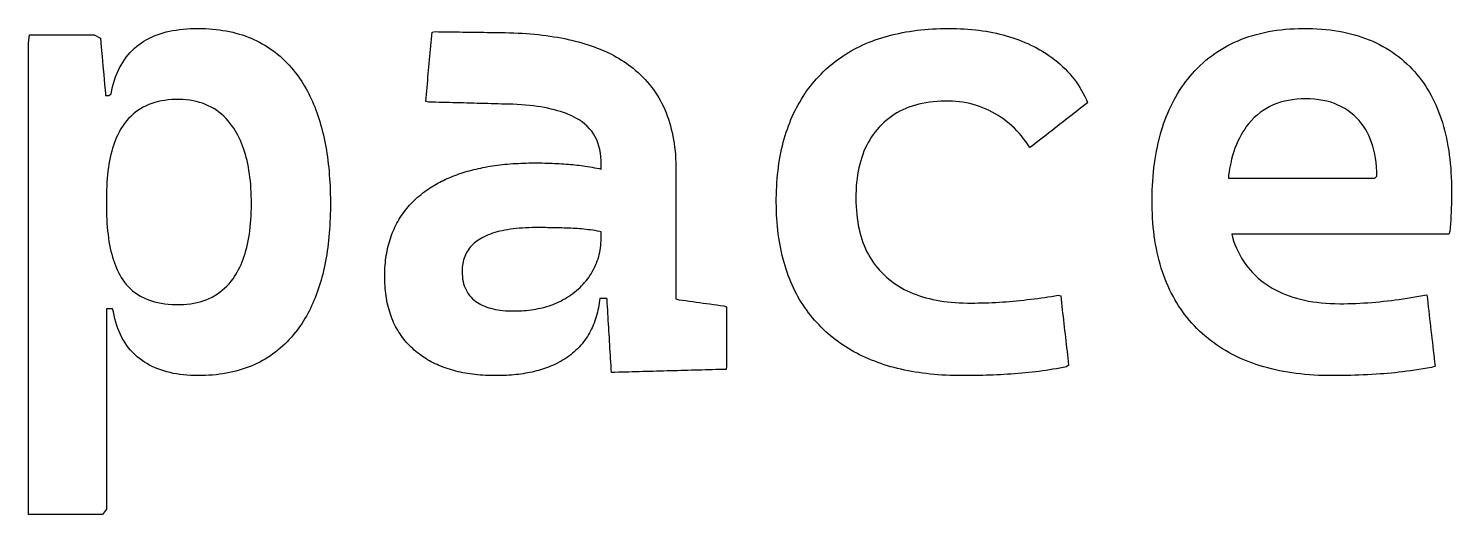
# Model space of a CAD drawing. Header units: millimetres. Extents: x 0 to 60, y 0 to 24.2.
# Drawn here: x 39.03 to 60, y 0 to 7.17 of the extents above; entities that cross this region are included whole.
import ezdxf

# ---------------------------------------------------------------- set-up
doc = ezdxf.new("R2010")
doc.units = ezdxf.units.MM
doc.layers.add('OUTLINE', color=7, linetype='Continuous')

msp = doc.modelspace()

# ---------------------------------------------------------------- linework, layer by layer
at = {"layer": 'OUTLINE'}
for points in [[(40.1681, 6.1797), (40.1697, 6.1797), (40.2178, 6.1797), (40.2503, 6.2013), (40.2605, 6.2544), (40.2723, 6.3059), (40.2855, 6.3561), (40.3002, 6.4047), (40.3164, 6.4519), (40.3342, 6.4976), (40.3534, 6.5419), (40.3741, 6.5847), (40.3964, 6.626), (40.4201, 6.6658), (40.4453, 6.7042), (40.472, 6.7411), (40.5003, 6.7765), (40.53, 6.8105), (40.5612, 6.843), (40.5939, 6.874), (40.6282, 6.9036), (40.662, 6.9302), (40.6959, 6.9545), (40.7311, 6.9775), (40.7677, 6.9992), (40.8056, 7.0195), (40.8448, 7.0386), (40.8853, 7.0563), (40.9272, 7.0726), (40.9703, 7.0877), (41.0148, 7.1014), (41.0606, 7.1139), (41.1078, 7.125), (41.1562, 7.1347), (41.206, 7.1432), (41.2571, 7.1503), (41.3095, 7.1561), (41.3633, 7.1606), (41.4184, 7.1638), (41.4748, 7.1656), (41.5321, 7.1661), (41.5864, 7.1654), (41.6399, 7.1636), (41.6928, 7.1607), (41.7448, 7.1567), (41.7962, 7.1516), (41.8468, 7.1453), (41.8967, 7.1379), (41.9458, 7.1294), (41.9942, 7.1198), (42.0418, 7.1091), (42.0887, 7.0972), (42.1349, 7.0842), (42.1803, 7.0702), (42.225, 7.055), (42.269, 7.0386), (42.3122, 7.0212), (42.3547, 7.0026), (42.3964, 6.983), (42.4375, 6.9622), (42.4777, 6.9403), (42.5172, 6.9172), (42.556, 6.8931), (42.5941, 6.8678), (42.6314, 6.8415), (42.668, 6.814), (42.7038, 6.7854), (42.7389, 6.7556), (42.7733, 6.7248), (42.8069, 6.6928), (42.8398, 6.6597), (42.8719, 6.6255), (42.9034, 6.5902), (42.934, 6.5538), (42.964, 6.5162), (42.9901, 6.4817), (43.0135, 6.4493), (43.0363, 6.4162), (43.0586, 6.3825), (43.0803, 6.348), (43.1014, 6.313), (43.122, 6.2772), (43.142, 6.2408), (43.1614, 6.2037), (43.1802, 6.166), (43.1985, 6.1275), (43.2162, 6.0885), (43.2333, 6.0487), (43.2499, 6.0083), (43.2658, 5.9672), (43.2812, 5.9255), (43.2961, 5.8831), (43.3103, 5.84), (43.324, 5.7963), (43.3371, 5.7519), (43.3496, 5.7069), (43.3616, 5.6611), (43.373, 5.6147), (43.3838, 5.5677), (43.3941, 5.52), (43.4037, 5.4716), (43.4128, 5.4225), (43.4214, 5.3728), (43.4293, 5.3224), (43.4367, 5.2714), (43.4435, 5.2197), (43.4498, 5.1673), (43.4554, 5.1142), (43.4605, 5.0605), (43.465, 5.0061), (43.469, 4.9511), (43.4724, 4.8954), (43.4752, 4.839), (43.4774, 4.782), (43.4791, 4.7243), (43.4801, 4.6659), (43.4807, 4.6069), (43.4806, 4.5475), (43.4799, 4.4886), (43.4787, 4.4303), (43.4769, 4.3728), (43.4744, 4.316), (43.4714, 4.2598), (43.4678, 4.2043), (43.4636, 4.1495), (43.4588, 4.0953), (43.4534, 4.0419), (43.4475, 3.9891), (43.4409, 3.937), (43.4338, 3.8856), (43.426, 3.8349), (43.4177, 3.7848), (43.4088, 3.7355), (43.3992, 3.6868), (43.3891, 3.6388), (43.3784, 3.5915), (43.3672, 3.5448), (43.3553, 3.4988), (43.3428, 3.4536), (43.3298, 3.409), (43.3161, 3.365), (43.3019, 3.3218), (43.287, 3.2792), (43.2716, 3.2373), (43.2556, 3.1961), (43.239, 3.1556), (43.2218, 3.1158), (43.204, 3.0766), (43.1856, 3.0381), (43.1667, 3.0003), (43.1471, 2.9632), (43.127, 2.9268), (43.1062, 2.891), (43.0849, 2.8559), (43.063, 2.8215), (43.0405, 2.7878), (43.0174, 2.7548), (42.9937, 2.7224), (42.9681, 2.689), (42.938, 2.6519), (42.9072, 2.6158), (42.8757, 2.5808), (42.8435, 2.547), (42.8105, 2.5142), (42.7767, 2.4826), (42.7422, 2.4521), (42.707, 2.4227), (42.671, 2.3944), (42.6343, 2.3672), (42.5968, 2.3411), (42.5587, 2.3161), (42.5197, 2.2922), (42.48, 2.2695), (42.4396, 2.2478), (42.3985, 2.2273), (42.3566, 2.2079), (42.3139, 2.1896), (42.2705, 2.1724), (42.2264, 2.1563), (42.1815, 2.1413), (42.1359, 2.1274), (42.0896, 2.1146), (42.0425, 2.103), (41.9947, 2.0925), (41.9461, 2.083), (41.8968, 2.0747), (41.8467, 2.0675), (41.7959, 2.0614), (41.7444, 2.0564), (41.6921, 2.0525), (41.6391, 2.0497), (41.5854, 2.0481), (41.5309, 2.0475), (41.4752, 2.0482), (41.4206, 2.0503), (41.3672, 2.0538), (41.315, 2.0586), (41.2639, 2.0649), (41.214, 2.0725), (41.1652, 2.0816), (41.1176, 2.092), (41.0712, 2.1038), (41.0259, 2.117), (40.9818, 2.1316), (40.9388, 2.1476), (40.897, 2.165), (40.8564, 2.1838), (40.8169, 2.2039), (40.7785, 2.2255), (40.7414, 2.2484), (40.7054, 2.2728), (40.6705, 2.2985), (40.6347, 2.3274), (40.6006, 2.3578), (40.5681, 2.3897), (40.5372, 2.423), (40.508, 2.4578), (40.4804, 2.4941), (40.4545, 2.5319), (40.4302, 2.5711), (40.4076, 2.6118), (40.3866, 2.6539), (40.3672, 2.6975), (40.3495, 2.7426), (40.3335, 2.7892), (40.3191, 2.8372), (40.3063, 2.8867), (40.2952, 2.9377), (40.2857, 2.9901), (40.2703, 3.034), (40.2223, 3.034), (40.1814, 3.034), (40.1814, 2.9396), (40.1814, 2.8033), (40.1814, 2.667), (40.1814, 2.5307), (40.1814, 2.3944), (40.1814, 2.2581), (40.1814, 2.1218), (40.1814, 1.9855), (40.1814, 1.8492), (40.1814, 1.7129), (40.1814, 1.5766), (40.1814, 1.4403), (40.1814, 1.304), (40.1814, 1.1677), (40.1814, 1.0314), (40.1814, 0.8951), (40.1814, 0.7588), (40.1814, 0.6225), (40.1814, 0.4862), (40.1814, 0.3499), (40.1814, 0.2136), (40.1814, 0.0773), (40.1224, 0), (39.9861, 0), (39.8498, 0), (39.7135, 0), (39.5772, 0), (39.4409, 0), (39.3046, 0), (39.1683, 0), (39.032, 0), (39.032, 0.1363), (39.032, 0.2726), (39.032, 0.4089), (39.032, 0.5452), (39.032, 0.6815), (39.032, 0.8178), (39.032, 0.9541), (39.032, 1.0904), (39.032, 1.2267), (39.032, 1.363), (39.032, 1.4993), (39.032, 1.6356), (39.032, 1.7719), (39.032, 1.9082), (39.032, 2.0445), (39.032, 2.1808), (39.032, 2.3171), (39.032, 2.4534), (39.032, 2.5897), (39.032, 2.726), (39.032, 2.8623), (39.032, 2.9986), (39.032, 3.1349), (39.032, 3.2712), (39.032, 3.4075), (39.032, 3.5438), (39.032, 3.6801), (39.032, 3.8164), (39.032, 3.9527), (39.032, 4.089), (39.032, 4.2253), (39.032, 4.3616), (39.032, 4.4979), (39.032, 4.6342), (39.032, 4.7705), (39.032, 4.9068), (39.032, 5.0431), (39.032, 5.1794), (39.032, 5.3157), (39.032, 5.452), (39.032, 5.5883), (39.032, 5.7246), (39.032, 5.8609), (39.032, 5.9972), (39.032, 6.1335), (39.032, 6.2698), (39.032, 6.4061), (39.032, 6.5424), (39.032, 6.6787), (39.032, 6.815), (39.032, 6.9513), (39.0466, 7.0731), (39.1829, 7.0731), (39.3192, 7.0731), (39.4555, 7.0731), (39.5918, 7.0731), (39.7281, 7.0731), (39.8644, 7.0731), (40.0007, 7.0731), (40.0927, 7.0246), (40.1048, 6.8889), (40.1169, 6.7531), (40.1291, 6.6174), (40.1412, 6.4816), (40.1533, 6.3458), (40.1654, 6.2101)], [(52.8921, 2.048), (52.8419, 2.0476), (52.792, 2.0475), (52.7305, 2.0479), (52.6698, 2.049), (52.6097, 2.0508), (52.5502, 2.0534), (52.4914, 2.0567), (52.4333, 2.0607), (52.3758, 2.0655), (52.319, 2.071), (52.2629, 2.0773), (52.2074, 2.0842), (52.1526, 2.0919), (52.0984, 2.1004), (52.045, 2.1096), (51.9921, 2.1195), (51.94, 2.1301), (51.8885, 2.1415), (51.8376, 2.1537), (51.7875, 2.1665), (51.7379, 2.1801), (51.6891, 2.1944), (51.6409, 2.2095), (51.5934, 2.2253), (51.5465, 2.2418), (51.5003, 2.2591), (51.4548, 2.2771), (51.4099, 2.2958), (51.3657, 2.3153), (51.3221, 2.3355), (51.2792, 2.3564), (51.237, 2.3781), (51.1954, 2.4005), (51.1545, 2.4236), (51.1143, 2.4475), (51.0747, 2.4721), (51.0358, 2.4975), (50.9975, 2.5235), (50.96, 2.5504), (50.923, 2.5779), (50.8868, 2.6062), (50.8512, 2.6352), (50.8162, 2.665), (50.7819, 2.6955), (50.7476, 2.7273), (50.7135, 2.7606), (50.6802, 2.7945), (50.6477, 2.8291), (50.6161, 2.8644), (50.5854, 2.9004), (50.5555, 2.9371), (50.5265, 2.9745), (50.4984, 3.0126), (50.4711, 3.0514), (50.4447, 3.0909), (50.4191, 3.1311), (50.3944, 3.172), (50.3705, 3.2136), (50.3475, 3.2559), (50.3254, 3.2989), (50.3041, 3.3425), (50.2837, 3.3869), (50.2641, 3.432), (50.2454, 3.4777), (50.2276, 3.5242), (50.2106, 3.5713), (50.1945, 3.6192), (50.1792, 3.6677), (50.1648, 3.717), (50.1513, 3.7669), (50.1386, 3.8176), (50.1268, 3.8689), (50.1158, 3.9209), (50.1057, 3.9737), (50.0964, 4.0271), (50.088, 4.0812), (50.0805, 4.136), (50.0738, 4.1916), (50.068, 4.2478), (50.0631, 4.3047), (50.059, 4.3623), (50.0557, 4.4206), (50.0533, 4.4796), (50.0518, 4.5393), (50.0512, 4.5997), (50.0513, 4.6603), (50.0524, 4.7202), (50.0542, 4.7795), (50.0569, 4.8381), (50.0605, 4.896), (50.0648, 4.9533), (50.07, 5.0098), (50.076, 5.0657), (50.0829, 5.1209), (50.0906, 5.1754), (50.0991, 5.2292), (50.1085, 5.2824), (50.1187, 5.3348), (50.1298, 5.3866), (50.1416, 5.4377), (50.1543, 5.4881), (50.1679, 5.5378), (50.1822, 5.5869), (50.1975, 5.6353), (50.2135, 5.683), (50.2304, 5.73), (50.2481, 5.7763), (50.2666, 5.8219), (50.286, 5.8669), (50.3062, 5.9112), (50.3273, 5.9548), (50.3492, 5.9977), (50.3719, 6.04), (50.3954, 6.0815), (50.4198, 6.1224), (50.445, 6.1626), (50.4711, 6.2021), (50.498, 6.2409), (50.5257, 6.2791), (50.5542, 6.3165), (50.5836, 6.3533), (50.6139, 6.3894), (50.6449, 6.4249), (50.6768, 6.4596), (50.7095, 6.4937), (50.7428, 6.5268), (50.7768, 6.559), (50.8115, 6.5904), (50.8469, 6.621), (50.883, 6.6507), (50.9198, 6.6797), (50.9574, 6.7077), (50.9956, 6.735), (51.0345, 6.7614), (51.0742, 6.787), (51.1145, 6.8117), (51.1556, 6.8356), (51.1973, 6.8587), (51.2398, 6.8809), (51.283, 6.9023), (51.3269, 6.9229), (51.3715, 6.9426), (51.4168, 6.9615), (51.4628, 6.9796), (51.5095, 6.9968), (51.5569, 7.0132), (51.605, 7.0287), (51.6538, 7.0435), (51.7034, 7.0574), (51.7536, 7.0704), (51.8046, 7.0826), (51.8562, 7.094), (51.9086, 7.1046), (51.9617, 7.1143), (52.0155, 7.1232), (52.07, 7.1312), (52.1252, 7.1384), (52.1811, 7.1448), (52.2377, 7.1504), (52.295, 7.1551), (52.353, 7.159), (52.4117, 7.162), (52.4712, 7.1642), (52.5313, 7.1656), (52.5922, 7.1661), (52.6505, 7.1658), (52.7076, 7.1647), (52.7641, 7.1626), (52.82, 7.1598), (52.8752, 7.156), (52.9298, 7.1514), (52.9837, 7.146), (53.037, 7.1396), (53.0896, 7.1325), (53.1415, 7.1244), (53.1929, 7.1156), (53.2435, 7.1058), (53.2936, 7.0952), (53.3429, 7.0837), (53.3916, 7.0714), (53.4397, 7.0582), (53.4871, 7.0442), (53.5339, 7.0293), (53.58, 7.0135), (53.6255, 6.9969), (53.6703, 6.9794), (53.7145, 6.9611), (53.758, 6.9419), (53.8009, 6.9218), (53.8431, 6.9009), (53.885, 6.879), (53.9328, 6.8524), (53.9794, 6.8248), (54.0247, 6.7963), (54.0687, 6.7668), (54.1114, 6.7363), (54.1528, 6.7048), (54.193, 6.6723), (54.2318, 6.6389), (54.2694, 6.6045), (54.3057, 6.5691), (54.3407, 6.5328), (54.3744, 6.4955), (54.4069, 6.4572), (54.438, 6.4179), (54.4679, 6.3776), (54.4965, 6.3364), (54.5238, 6.2942), (54.5498, 6.251), (54.5746, 6.2068), (54.598, 6.1617), (54.6202, 6.1156), (54.6358, 6.0699), (54.5953, 6.0382), (54.5548, 6.0066), (54.5143, 5.9749), (54.4738, 5.9433), (54.4333, 5.9116), (54.3928, 5.88), (54.3523, 5.8483), (54.3118, 5.8167), (54.2713, 5.785), (54.2308, 5.7534), (54.1903, 5.7217), (54.1498, 5.6901), (54.1093, 5.6584), (54.0688, 5.6268), (54.0282, 5.5952), (53.9877, 5.5635), (53.9472, 5.5319), (53.9067, 5.5002), (53.8662, 5.4686), (53.8257, 5.4369), (53.786, 5.4101), (53.7568, 5.4553), (53.7266, 5.499), (53.6953, 5.5412), (53.6628, 5.582), (53.6293, 5.6213), (53.5946, 5.6591), (53.5589, 5.6955), (53.522, 5.7304), (53.4841, 5.7639), (53.445, 5.7958), (53.4048, 5.8263), (53.3636, 5.8554), (53.3212, 5.883), (53.2777, 5.9091), (53.2329, 5.9338), (53.1873, 5.9569), (53.1411, 5.9782), (53.0943, 5.9978), (53.0469, 6.0155), (52.9988, 6.0315), (52.9502, 6.0457), (52.9009, 6.0582), (52.851, 6.0689), (52.8004, 6.0778), (52.7493, 6.0849), (52.6975, 6.0903), (52.6451, 6.0938), (52.5921, 6.0957), (52.5356, 6.0957), (52.4769, 6.0941), (52.4194, 6.0908), (52.3632, 6.0858), (52.3083, 6.0792), (52.2546, 6.0709), (52.2021, 6.0609), (52.1509, 6.0493), (52.1009, 6.0359), (52.0522, 6.021), (52.0048, 6.0043), (51.9586, 5.986), (51.9136, 5.966), (51.8699, 5.9443), (51.8275, 5.921), (51.7863, 5.896), (51.7464, 5.8693), (51.7077, 5.841), (51.6703, 5.811), (51.6341, 5.7793), (51.5992, 5.7459), (51.5661, 5.7116), (51.5356, 5.6771), (51.5066, 5.6414), (51.4789, 5.6043), (51.4527, 5.566), (51.4279, 5.5265), (51.4045, 5.4856), (51.3826, 5.4435), (51.362, 5.4001), (51.3429, 5.3555), (51.3252, 5.3096), (51.309, 5.2624), (51.2941, 5.2139), (51.2807, 5.1641), (51.2687, 5.1131), (51.2581, 5.0608), (51.2489, 5.0073), (51.2412, 4.9524), (51.2349, 4.8963), (51.23, 4.839), (51.2265, 4.7803), (51.2245, 4.7204), (51.2238, 4.6592), (51.2246, 4.5987), (51.2269, 4.5394), (51.2305, 4.4812), (51.2356, 4.4243), (51.2421, 4.3685), (51.2501, 4.3139), (51.2595, 4.2604), (51.2703, 4.2082), (51.2826, 4.1571), (51.2963, 4.1072), (51.3114, 4.0585), (51.3279, 4.011), (51.3459, 3.9646), (51.3653, 3.9194), (51.3862, 3.8754), (51.4085, 3.8326), (51.4322, 3.791), (51.4573, 3.7505), (51.4839, 3.7112), (51.5119, 3.6731), (51.5414, 3.6362), (51.5722, 3.6005), (51.6045, 3.5659), (51.6383, 3.5325), (51.6727, 3.501), (51.7071, 3.4716), (51.7427, 3.4434), (51.7794, 3.4164), (51.8172, 3.3906), (51.8561, 3.3659), (51.8961, 3.3424), (51.9372, 3.32), (51.9794, 3.2988), (52.0227, 3.2788), (52.0672, 3.26), (52.1127, 3.2424), (52.1594, 3.2259), (52.2071, 3.2105), (52.256, 3.1964), (52.306, 3.1834), (52.3571, 3.1716), (52.4093, 3.1609), (52.4626, 3.1515), (52.517, 3.1432), (52.5725, 3.136), (52.6291, 3.1301), (52.6869, 3.1253), (52.7457, 3.1217), (52.8057, 3.1192), (52.8667, 3.1179), (52.9245, 3.1178), (52.9759, 3.1181), (53.0274, 3.1188), (53.0788, 3.1199), (53.1302, 3.1214), (53.1816, 3.1232), (53.2329, 3.1254), (53.2842, 3.128), (53.3355, 3.131), (53.3868, 3.1343), (53.438, 3.138), (53.4892, 3.1421), (53.5404, 3.1465), (53.5918, 3.1514), (53.6438, 3.1566), (53.6957, 3.1622), (53.7474, 3.168), (53.7988, 3.174), (53.8501, 3.1804), (53.9012, 3.187), (53.9521, 3.1939), (54.0028, 3.2011), (54.0533, 3.2086), (54.1036, 3.2163), (54.1537, 3.2244), (54.2036, 3.2327), (54.2409, 3.2243), (54.2467, 3.1732), (54.2526, 3.1222), (54.2585, 3.0711), (54.2643, 3.02), (54.2702, 2.969), (54.2761, 2.9179), (54.282, 2.8668), (54.2878, 2.8158), (54.2937, 2.7647), (54.2996, 2.7136), (54.3055, 2.6626), (54.3113, 2.6115), (54.3172, 2.5604), (54.3231, 2.5094), (54.3289, 2.4583), (54.3348, 2.4072), (54.3407, 2.3562), (54.3466, 2.3051), (54.3524, 2.254), (54.3583, 2.203), (54.3263, 2.1797), (54.277, 2.1693), (54.2275, 2.1595), (54.1777, 2.1501), (54.1277, 2.1412), (54.0774, 2.1328), (54.0269, 2.1248), (53.9762, 2.1173), (53.9253, 2.1103), (53.8741, 2.1037), (53.8226, 2.0976), (53.771, 2.092), (53.7191, 2.0869), (53.667, 2.0822), (53.6146, 2.078), (53.5619, 2.0743), (53.5092, 2.0708), (53.4567, 2.0676), (53.4044, 2.0646), (53.3522, 2.0619), (53.3003, 2.0594), (53.2486, 2.0571), (53.1971, 2.0551), (53.1457, 2.0533), (53.0946, 2.0518), (53.0437, 2.0505), (52.9929, 2.0494), (52.9424, 2.0486)], [(56.783, 4.1322), (56.7605, 4.1322), (56.772, 4.0907), (56.7897, 4.0354), (56.8092, 3.9815), (56.8306, 3.9292), (56.8538, 3.8785), (56.8788, 3.8293), (56.9057, 3.7816), (56.9345, 3.7355), (56.9651, 3.6909), (56.9976, 3.6478), (57.0319, 3.6063), (57.068, 3.5663), (57.106, 3.5279), (57.1452, 3.4916), (57.185, 3.4577), (57.2262, 3.4253), (57.2689, 3.3945), (57.313, 3.3653), (57.3586, 3.3377), (57.4056, 3.3116), (57.454, 3.2871), (57.5038, 3.2642), (57.5551, 3.2428), (57.6078, 3.223), (57.662, 3.2048), (57.7176, 3.1882), (57.7746, 3.1731), (57.8331, 3.1597), (57.893, 3.1477), (57.9543, 3.1374), (58.0171, 3.1286), (58.0813, 3.1215), (58.1469, 3.1158), (58.214, 3.1118), (58.2825, 3.1093), (58.3525, 3.1084), (58.4129, 3.1087), (58.4723, 3.1095), (58.5316, 3.111), (58.5907, 3.113), (58.6495, 3.1156), (58.7082, 3.1188), (58.7667, 3.1225), (58.825, 3.1269), (58.8831, 3.1319), (58.941, 3.1374), (58.9987, 3.1435), (59.0558, 3.1501), (59.1132, 3.1571), (59.1708, 3.1645), (59.2285, 3.1723), (59.2865, 3.1806), (59.3446, 3.1892), (59.4029, 3.1983), (59.4615, 3.2079), (59.5202, 3.2178), (59.5791, 3.2282), (59.6372, 3.2376), (59.6438, 3.1792), (59.6505, 3.1208), (59.6571, 3.0624), (59.6638, 3.004), (59.6705, 2.9456), (59.6771, 2.8871), (59.6838, 2.8287), (59.6904, 2.7703), (59.6971, 2.7119), (59.7037, 2.6535), (59.7104, 2.5951), (59.7171, 2.5367), (59.7237, 2.4783), (59.7304, 2.4198), (59.737, 2.3614), (59.7437, 2.303), (59.7504, 2.2446), (59.757, 2.1862), (59.7039, 2.168), (59.6415, 2.1572), (59.5797, 2.1469), (59.5186, 2.1372), (59.4583, 2.1281), (59.3987, 2.1196), (59.3398, 2.1117), (59.2817, 2.1043), (59.2242, 2.0976), (59.1675, 2.0914), (59.1115, 2.0858), (59.0562, 2.0808), (59.0017, 2.0764), (58.9479, 2.0725), (58.8884, 2.0689), (58.8232, 2.0652), (58.7594, 2.0618), (58.697, 2.0588), (58.6359, 2.0562), (58.5761, 2.0539), (58.5177, 2.0519), (58.4606, 2.0503), (58.4049, 2.0491), (58.3505, 2.0482), (58.2974, 2.0477), (58.2457, 2.0475), (58.1759, 2.048), (58.1069, 2.0495), (58.0388, 2.0521), (57.9716, 2.0556), (57.9053, 2.0602), (57.8399, 2.0658), (57.7754, 2.0724), (57.7117, 2.08), (57.6489, 2.0886), (57.587, 2.0982), (57.526, 2.1089), (57.4659, 2.1206), (57.4067, 2.1332), (57.3483, 2.1469), (57.2908, 2.1617), (57.2342, 2.1774), (57.1785, 2.1941), (57.1237, 2.2119), (57.0697, 2.2307), (57.0167, 2.2505), (56.9645, 2.2713), (56.9132, 2.2931), (56.8628, 2.3159), (56.8133, 2.3398), (56.7646, 2.3646), (56.7169, 2.3905), (56.67, 2.4174), (56.624, 2.4453), (56.5789, 2.4742), (56.5346, 2.5042), (56.4913, 2.5351), (56.4488, 2.5671), (56.4072, 2.6001), (56.3665, 2.6341), (56.3267, 2.6691), (56.2878, 2.7051), (56.2492, 2.7427), (56.2116, 2.7813), (56.1751, 2.8208), (56.1397, 2.8613), (56.1054, 2.9027), (56.0722, 2.945), (56.0402, 2.9882), (56.0092, 3.0323), (55.9793, 3.0774), (55.9505, 3.1233), (55.9228, 3.1702), (55.8962, 3.2181), (55.8708, 3.2668), (55.8464, 3.3164), (55.8231, 3.367), (55.8009, 3.4185), (55.7799, 3.4709), (55.7599, 3.5243), (55.741, 3.5785), (55.7233, 3.6337), (55.7066, 3.6898), (55.691, 3.7468), (55.6765, 3.8047), (55.6632, 3.8636), (55.6509, 3.9234), (55.6398, 3.9841), (55.6297, 4.0457), (55.6207, 4.1082), (55.6129, 4.1717), (55.6061, 4.236), (55.6005, 4.3013), (55.5959, 4.3675), (55.5924, 4.4347), (55.5901, 4.5027), (55.5888, 4.5717), (55.5887, 4.6417), (55.5896, 4.7115), (55.5914, 4.7805), (55.5943, 4.8485), (55.5982, 4.9155), (55.603, 4.9817), (55.6089, 5.0469), (55.6158, 5.1113), (55.6237, 5.1747), (55.6326, 5.2371), (55.6425, 5.2987), (55.6534, 5.3593), (55.6653, 5.4191), (55.6782, 5.4779), (55.6921, 5.5358), (55.707, 5.5927), (55.7229, 5.6488), (55.7398, 5.7039), (55.7578, 5.7581), (55.7767, 5.8114), (55.7966, 5.8637), (55.8175, 5.9152), (55.8395, 5.9657), (55.8624, 6.0153), (55.8863, 6.064), (55.9113, 6.1117), (55.9372, 6.1586), (55.9642, 6.2045), (55.9921, 6.2495), (56.0211, 6.2936), (56.051, 6.3367), (56.082, 6.379), (56.114, 6.4203), (56.1469, 6.4607), (56.1812, 6.5006), (56.2193, 6.5424), (56.2583, 6.5828), (56.2983, 6.622), (56.3393, 6.6597), (56.3812, 6.6961), (56.4242, 6.7311), (56.4681, 6.7648), (56.513, 6.7971), (56.5588, 6.8281), (56.6056, 6.8577), (56.6534, 6.886), (56.7022, 6.9129), (56.752, 6.9384), (56.8027, 6.9626), (56.8544, 6.9854), (56.9071, 7.0069), (56.9607, 7.027), (57.0154, 7.0457), (57.071, 7.0631), (57.1276, 7.0792), (57.1851, 7.0939), (57.2437, 7.1072), (57.3032, 7.1192), (57.3636, 7.1298), (57.4251, 7.139), (57.4875, 7.1469), (57.5509, 7.1535), (57.6153, 7.1586), (57.6807, 7.1625), (57.747, 7.1649), (57.8143, 7.1661), (57.8826, 7.1658), (57.9502, 7.1642), (58.0168, 7.1612), (58.0823, 7.1569), (58.1468, 7.1512), (58.2103, 7.1441), (58.2727, 7.1357), (58.3341, 7.1259), (58.3944, 7.1148), (58.4537, 7.1023), (58.512, 7.0884), (58.5692, 7.0732), (58.6254, 7.0566), (58.6805, 7.0386), (58.7346, 7.0193), (58.7877, 6.9986), (58.8397, 6.9765), (58.8907, 6.9531), (58.9407, 6.9283), (58.9896, 6.9022), (59.0375, 6.8747), (59.0843, 6.8458), (59.1301, 6.8156), (59.1749, 6.784), (59.2186, 6.751), (59.2613, 6.7167), (59.303, 6.681), (59.3436, 6.6439), (59.3832, 6.6055), (59.4217, 6.5657), (59.4573, 6.5268), (59.4907, 6.4878), (59.5232, 6.4479), (59.5545, 6.4068), (59.5848, 6.3647), (59.6141, 6.3216), (59.6422, 6.2774), (59.6693, 6.2322), (59.6953, 6.186), (59.7203, 6.1387), (59.7442, 6.0903), (59.767, 6.0409), (59.7888, 5.9905), (59.8095, 5.939), (59.8291, 5.8865), (59.8477, 5.8329), (59.8652, 5.7783), (59.8816, 5.7227), (59.897, 5.666), (59.9112, 5.6082), (59.9245, 5.5494), (59.9366, 5.4896), (59.9477, 5.4287), (59.9578, 5.3668), (59.9667, 5.3038), (59.9746, 5.2398), (59.9814, 5.1747), (59.9872, 5.1086), (59.9919, 5.0415), (59.9955, 4.9733), (59.9981, 4.9041), (59.9996, 4.8338), (60, 4.7634), (59.9997, 4.7012), (59.999, 4.6398), (59.9977, 4.5791), (59.996, 4.5191), (59.9938, 4.4598), (59.9912, 4.4012), (59.988, 4.3433), (59.9844, 4.2861), (59.9803, 4.2297), (59.9758, 4.1739), (59.9577, 4.1322), (59.8989, 4.1322), (59.8401, 4.1322), (59.7814, 4.1322), (59.7226, 4.1322), (59.6638, 4.1322), (59.605, 4.1322), (59.5462, 4.1322), (59.4874, 4.1322), (59.4286, 4.1322), (59.3698, 4.1322), (59.311, 4.1322), (59.2522, 4.1322), (59.1934, 4.1322), (59.1346, 4.1322), (59.0759, 4.1322), (59.0171, 4.1322), (58.9583, 4.1322), (58.8995, 4.1322), (58.8407, 4.1322), (58.7819, 4.1322), (58.7231, 4.1322), (58.6643, 4.1322), (58.6055, 4.1322), (58.5467, 4.1322), (58.4879, 4.1322), (58.4292, 4.1322), (58.3704, 4.1322), (58.3116, 4.1322), (58.2528, 4.1322), (58.194, 4.1322), (58.1352, 4.1322), (58.0764, 4.1322), (58.0176, 4.1322), (57.9588, 4.1322), (57.9, 4.1322), (57.8412, 4.1322), (57.7824, 4.1322), (57.7237, 4.1322), (57.6649, 4.1322), (57.6061, 4.1322), (57.5473, 4.1322), (57.4885, 4.1322), (57.4297, 4.1322), (57.3709, 4.1322), (57.3121, 4.1322), (57.2533, 4.1322), (57.1945, 4.1322), (57.1357, 4.1322), (57.0769, 4.1322), (57.0182, 4.1322), (56.9594, 4.1322), (56.9006, 4.1322), (56.8418, 4.1322)], [(47.5602, 3.1172), (47.5571, 3.1684), (47.5562, 3.1829), (47.5255, 3.1829), (47.4915, 3.1829), (47.4575, 3.1829), (47.4501, 3.1829), (47.4469, 3.1539), (47.4422, 3.1182), (47.4368, 3.0831), (47.4306, 3.0486), (47.4237, 3.0147), (47.416, 2.9813), (47.4077, 2.9486), (47.3986, 2.9164), (47.3887, 2.8847), (47.3782, 2.8537), (47.3669, 2.8233), (47.3548, 2.7934), (47.3421, 2.7641), (47.3285, 2.7354), (47.3143, 2.7073), (47.2993, 2.6797), (47.2836, 2.6528), (47.2672, 2.6264), (47.249, 2.5991), (47.2296, 2.5717), (47.2095, 2.5451), (47.1886, 2.5191), (47.167, 2.4938), (47.1447, 2.4693), (47.1216, 2.4454), (47.0978, 2.4222), (47.0733, 2.3998), (47.048, 2.378), (47.022, 2.3569), (46.9953, 2.3365), (46.9678, 2.3168), (46.9396, 2.2979), (46.9107, 2.2796), (46.881, 2.262), (46.8506, 2.2451), (46.8195, 2.2289), (46.7876, 2.2134), (46.755, 2.1987), (46.7236, 2.1854), (46.6953, 2.1741), (46.6666, 2.1633), (46.6375, 2.153), (46.6079, 2.1432), (46.5778, 2.1339), (46.5473, 2.125), (46.5164, 2.1167), (46.4851, 2.1088), (46.4533, 2.1014), (46.421, 2.0944), (46.3884, 2.0879), (46.3552, 2.082), (46.3217, 2.0765), (46.2877, 2.0714), (46.2533, 2.0669), (46.2184, 2.0628), (46.1831, 2.0592), (46.1474, 2.0561), (46.1112, 2.0535), (46.0745, 2.0513), (46.0375, 2.0497), (46, 2.0485), (45.962, 2.0477), (45.9237, 2.0475), (45.883, 2.0478), (45.8429, 2.0485), (45.8032, 2.0498), (45.764, 2.0517), (45.7253, 2.054), (45.687, 2.0569), (45.6493, 2.0603), (45.612, 2.0642), (45.5752, 2.0686), (45.5389, 2.0736), (45.503, 2.0791), (45.4677, 2.0851), (45.4328, 2.0916), (45.3984, 2.0986), (45.3645, 2.1062), (45.3311, 2.1143), (45.2981, 2.1229), (45.2656, 2.132), (45.2336, 2.1417), (45.2021, 2.1518), (45.1711, 2.1625), (45.1405, 2.1738), (45.1104, 2.1855), (45.0809, 2.1978), (45.0517, 2.2105), (45.0231, 2.2238), (44.9949, 2.2377), (44.9673, 2.252), (44.9401, 2.2669), (44.9134, 2.2823), (44.8871, 2.2982), (44.8614, 2.3146), (44.8361, 2.3316), (44.8113, 2.3491), (44.787, 2.3671), (44.7632, 2.3856), (44.7398, 2.4046), (44.717, 2.4242), (44.6932, 2.4455), (44.6697, 2.4678), (44.6469, 2.4905), (44.6247, 2.5138), (44.6033, 2.5376), (44.5825, 2.5619), (44.5625, 2.5867), (44.5431, 2.612), (44.5244, 2.6378), (44.5064, 2.6641), (44.4891, 2.6909), (44.4725, 2.7182), (44.4566, 2.7461), (44.4414, 2.7744), (44.4268, 2.8033), (44.413, 2.8326), (44.3998, 2.8625), (44.3874, 2.8929), (44.3756, 2.9238), (44.3645, 2.9552), (44.3541, 2.9871), (44.3444, 3.0195), (44.3354, 3.0524), (44.3271, 3.0858), (44.3194, 3.1197), (44.3125, 3.1542), (44.3063, 3.1891), (44.3007, 3.2246), (44.2958, 3.2605), (44.2916, 3.297), (44.2882, 3.334), (44.2854, 3.3715), (44.2833, 3.4095), (44.2818, 3.448), (44.2811, 3.487), (44.2811, 3.526), (44.2817, 3.5642), (44.283, 3.602), (44.2849, 3.6394), (44.2875, 3.6763), (44.2908, 3.7128), (44.2947, 3.7489), (44.2992, 3.7845), (44.3045, 3.8197), (44.3103, 3.8545), (44.3169, 3.8889), (44.3241, 3.9228), (44.3319, 3.9563), (44.3404, 3.9894), (44.3496, 4.022), (44.3594, 4.0542), (44.3699, 4.086), (44.381, 4.1174), (44.3928, 4.1483), (44.4052, 4.1788), (44.4183, 4.2089), (44.4321, 4.2385), (44.4465, 4.2677), (44.4616, 4.2965), (44.4773, 4.3248), (44.4937, 4.3528), (44.5107, 4.3803), (44.5284, 4.4073), (44.5467, 4.434), (44.5657, 4.4602), (44.5854, 4.486), (44.6057, 4.5113), (44.6267, 4.5362), (44.6483, 4.5607), (44.6706, 4.5848), (44.6936, 4.6084), (44.7172, 4.6316), (44.7414, 4.6544), (44.7664, 4.6768), (44.7919, 4.6987), (44.8182, 4.7202), (44.845, 4.7412), (44.8701, 4.76), (44.8933, 4.7768), (44.9168, 4.7932), (44.9408, 4.8093), (44.9651, 4.825), (44.9898, 4.8405), (45.0149, 4.8555), (45.0403, 4.8703), (45.0662, 4.8847), (45.0924, 4.8987), (45.1189, 4.9124), (45.1459, 4.9258), (45.1732, 4.9389), (45.2009, 4.9516), (45.229, 4.9639), (45.2574, 4.976), (45.2862, 4.9876), (45.3154, 4.999), (45.345, 5.01), (45.3749, 5.0207), (45.4053, 5.031), (45.436, 5.041), (45.467, 5.0507), (45.4985, 5.06), (45.5303, 5.069), (45.5625, 5.0776), (45.595, 5.0859), (45.628, 5.0939), (45.6613, 5.1015), (45.695, 5.1088), (45.7291, 5.1158), (45.7635, 5.1224), (45.7983, 5.1287), (45.8335, 5.1346), (45.8691, 5.1402), (45.905, 5.1455), (45.9413, 5.1504), (45.978, 5.155), (46.0151, 5.1592), (46.0525, 5.1631), (46.0903, 5.1667), (46.1285, 5.1699), (46.1671, 5.1728), (46.206, 5.1754), (46.2453, 5.1776), (46.285, 5.1795), (46.3251, 5.181), (46.3655, 5.1822), (46.4063, 5.1831), (46.4475, 5.1836), (46.4891, 5.1838), (46.5277, 5.1837), (46.5656, 5.1834), (46.6032, 5.183), (46.6403, 5.1823), (46.6769, 5.1814), (46.7132, 5.1803), (46.749, 5.1791), (46.7843, 5.1776), (46.8193, 5.1759), (46.8537, 5.174), (46.8878, 5.172), (46.9214, 5.1697), (46.9546, 5.1673), (46.9874, 5.1646), (47.0197, 5.1618), (47.0516, 5.1587), (47.083, 5.1555), (47.1141, 5.152), (47.1447, 5.1484), (47.1748, 5.1445), (47.2045, 5.1405), (47.2351, 5.1361), (47.2695, 5.1308), (47.3038, 5.1251), (47.3379, 5.1192), (47.3718, 5.113), (47.4055, 5.1065), (47.4391, 5.0996), (47.4685, 5.0933), (47.4685, 5.1113), (47.4685, 5.1625), (47.4683, 5.2166), (47.4655, 5.2732), (47.4595, 5.3278), (47.4505, 5.3803), (47.4383, 5.4306), (47.4231, 5.4788), (47.4047, 5.5249), (47.3832, 5.569), (47.3586, 5.6109), (47.3309, 5.6507), (47.3001, 5.6883), (47.2662, 5.7239), (47.2292, 5.7574), (47.189, 5.7887), (47.1457, 5.818), (47.1077, 5.8406), (47.0727, 5.8594), (47.0361, 5.8773), (46.9979, 5.8943), (46.9581, 5.9105), (46.9166, 5.9258), (46.8736, 5.9402), (46.829, 5.9537), (46.7828, 5.9663), (46.735, 5.9781), (46.6856, 5.989), (46.6346, 5.999), (46.582, 6.0081), (46.5278, 6.0164), (46.472, 6.0238), (46.4145, 6.0303), (46.3555, 6.0359), (46.2949, 6.0406), (46.2327, 6.0445), (46.1689, 6.0475), (46.106, 6.0495), (46.0547, 6.0509), (46.0035, 6.0523), (45.9523, 6.0536), (45.901, 6.055), (45.8498, 6.0563), (45.7986, 6.0577), (45.7473, 6.0591), (45.6961, 6.0604), (45.6449, 6.0618), (45.5936, 6.0631), (45.5424, 6.0645), (45.4912, 6.0658), (45.4399, 6.0672), (45.3887, 6.0686), (45.3375, 6.0699), (45.2863, 6.0713), (45.235, 6.0726), (45.1838, 6.074), (45.1326, 6.0754), (45.0813, 6.0767), (45.0301, 6.0781), (44.9789, 6.0794), (44.9276, 6.0808), (44.8869, 6.0915), (44.8914, 6.1425), (44.896, 6.1936), (44.9006, 6.2446), (44.9052, 6.2957), (44.9097, 6.3467), (44.9143, 6.3978), (44.9189, 6.4488), (44.9235, 6.4998), (44.928, 6.5509), (44.9326, 6.6019), (44.9372, 6.653), (44.9417, 6.704), (44.9463, 6.7551), (44.9509, 6.8061), (44.9555, 6.8572), (44.96, 6.9082), (44.9646, 6.9593), (44.9692, 7.0103), (44.9738, 7.0613), (44.9783, 7.1124), (45.0229, 7.1191), (45.0742, 7.1184), (45.1254, 7.1177), (45.1767, 7.117), (45.2279, 7.1163), (45.2792, 7.1156), (45.3304, 7.1149), (45.3816, 7.1142), (45.4329, 7.1136), (45.4841, 7.1129), (45.5354, 7.1122), (45.5866, 7.1115), (45.6379, 7.1108), (45.6891, 7.1101), (45.7404, 7.1094), (45.7916, 7.1087), (45.8429, 7.108), (45.8941, 7.1074), (45.9453, 7.1067), (45.9966, 7.106), (46.055, 7.1051), (46.1195, 7.1035), (46.1831, 7.1013), (46.2459, 7.0985), (46.3078, 7.095), (46.3689, 7.0909), (46.4292, 7.0862), (46.4885, 7.0809), (46.5471, 7.0749), (46.6048, 7.0684), (46.6616, 7.0611), (46.7176, 7.0533), (46.7727, 7.0448), (46.827, 7.0357), (46.8805, 7.026), (46.9331, 7.0157), (46.9848, 7.0047), (47.0357, 6.9931), (47.0858, 6.9809), (47.135, 6.968), (47.1833, 6.9546), (47.2308, 6.9404), (47.2775, 6.9257), (47.3233, 6.9104), (47.3683, 6.8944), (47.4124, 6.8778), (47.4556, 6.8605), (47.498, 6.8427), (47.5396, 6.8242), (47.5803, 6.8051), (47.6202, 6.7853), (47.6592, 6.7649), (47.6973, 6.7439), (47.7347, 6.7223), (47.7711, 6.7001), (47.8068, 6.6772), (47.8415, 6.6537), (47.8754, 6.6296), (47.9085, 6.6048), (47.9407, 6.5794), (47.9782, 6.5483), (48.0151, 6.5158), (48.0507, 6.4824), (48.0852, 6.4482), (48.1185, 6.4131), (48.1506, 6.3771), (48.1815, 6.3402), (48.2112, 6.3025), (48.2398, 6.2638), (48.2672, 6.2243), (48.2934, 6.184), (48.3184, 6.1427), (48.3423, 6.1005), (48.3649, 6.0575), (48.3864, 6.0136), (48.4067, 5.9689), (48.4259, 5.9232), (48.4438, 5.8767), (48.4606, 5.8292), (48.4762, 5.781), (48.4906, 5.7318), (48.5038, 5.6817), (48.5158, 5.6308), (48.5267, 5.579), (48.5364, 5.5263), (48.5449, 5.4727), (48.5522, 5.4183), (48.5584, 5.363), (48.5633, 5.3068), (48.5671, 5.2497), (48.5697, 5.1917), (48.5711, 5.1329), (48.5714, 5.0758), (48.5714, 5.0245), (48.5714, 4.9733), (48.5714, 4.922), (48.5714, 4.8708), (48.5714, 4.8195), (48.5714, 4.7683), (48.5714, 4.717), (48.5714, 4.6658), (48.5714, 4.6145), (48.5714, 4.5633), (48.5714, 4.512), (48.5714, 4.4608), (48.5714, 4.4095), (48.5714, 4.3583), (48.5714, 4.307), (48.5714, 4.2558), (48.5714, 4.2045), (48.5714, 4.1533), (48.5714, 4.102), (48.5714, 4.0508), (48.5714, 3.9995), (48.5714, 3.9483), (48.5714, 3.897), (48.5714, 3.8458), (48.5714, 3.7945), (48.5714, 3.7433), (48.5714, 3.692), (48.5714, 3.6408), (48.5714, 3.5895), (48.5714, 3.5383), (48.5714, 3.487), (48.5714, 3.4358), (48.5714, 3.3845), (48.5714, 3.3333), (48.5714, 3.282), (48.5714, 3.2308), (48.5714, 3.1795), (48.6164, 3.1674), (48.6671, 3.1605), (48.7179, 3.1535), (48.7687, 3.1465), (48.8194, 3.1395), (48.8702, 3.1325), (48.921, 3.1255), (48.9718, 3.1186), (49.0225, 3.1116), (49.0733, 3.1046), (49.1241, 3.0976), (49.1749, 3.0906), (49.2256, 3.0837), (49.2764, 3.0767), (49.3159, 3.0598), (49.3159, 3.0086), (49.3159, 2.9573), (49.3159, 2.9061), (49.3159, 2.8548), (49.3159, 2.8036), (49.3159, 2.7523), (49.3159, 2.7011), (49.3159, 2.6498), (49.3159, 2.5986), (49.3159, 2.5474), (49.3159, 2.4961), (49.3159, 2.4449), (49.3159, 2.3936), (49.3159, 2.3424), (49.3159, 2.2911), (49.3159, 2.2399), (49.3159, 2.1886), (49.3127, 2.1405), (49.2614, 2.1391), (49.2102, 2.1377), (49.159, 2.1363), (49.1077, 2.1349), (49.0565, 2.1334), (49.0053, 2.132), (48.9541, 2.1306), (48.9028, 2.1292), (48.8516, 2.1278), (48.8004, 2.1264), (48.7491, 2.125), (48.6979, 2.1236), (48.6467, 2.1222), (48.5954, 2.1208), (48.5442, 2.1194), (48.493, 2.118), (48.4417, 2.1166), (48.3905, 2.1152), (48.3393, 2.1138), (48.2881, 2.1124), (48.2368, 2.111), (48.1856, 2.1096), (48.1344, 2.1081), (48.0831, 2.1067), (48.0319, 2.1053), (47.9807, 2.1039), (47.9294, 2.1025), (47.8782, 2.1011), (47.827, 2.0997), (47.7758, 2.0983), (47.7245, 2.0969), (47.6733, 2.0955), (47.6221, 2.0941), (47.619, 2.1452), (47.6159, 2.1964), (47.6128, 2.2476), (47.6097, 2.2987), (47.6066, 2.3499), (47.6035, 2.401), (47.6004, 2.4522), (47.5973, 2.5033), (47.5942, 2.5545), (47.5911, 2.6056), (47.588, 2.6568), (47.5849, 2.708), (47.5818, 2.7591), (47.5787, 2.8103), (47.5757, 2.8614), (47.5726, 2.9126), (47.5695, 2.9637), (47.5664, 3.0149), (47.5633, 3.0661)], [(40.1814, 4.7158), (40.1814, 4.7115), (40.1814, 4.5752), (40.1814, 4.5295), (40.1814, 4.5295), (40.182, 4.4681), (40.1834, 4.408), (40.1858, 4.3492), (40.189, 4.2919), (40.1932, 4.2359), (40.1982, 4.1813), (40.2041, 4.128), (40.2109, 4.0762), (40.2186, 4.0257), (40.2272, 3.9765), (40.2367, 3.9288), (40.2471, 3.8824), (40.2584, 3.8374), (40.2706, 3.7937), (40.2837, 3.7514), (40.2976, 3.7105), (40.3125, 3.671), (40.3283, 3.6328), (40.3449, 3.596), (40.3624, 3.5606), (40.3809, 3.5265), (40.4002, 3.4939), (40.4205, 3.4625), (40.4443, 3.4289), (40.4722, 3.3937), (40.5018, 3.3605), (40.5331, 3.3293), (40.566, 3.3), (40.6006, 3.2726), (40.637, 3.2472), (40.6749, 3.2238), (40.7146, 3.2023), (40.756, 3.1827), (40.799, 3.1652), (40.8438, 3.1495), (40.8902, 3.1358), (40.9383, 3.1241), (40.9881, 3.1143), (41.0395, 3.1065), (41.0927, 3.1007), (41.1475, 3.0967), (41.204, 3.0948), (41.2604, 3.0948), (41.3143, 3.0968), (41.3668, 3.1008), (41.4179, 3.1068), (41.4676, 3.1149), (41.516, 3.1249), (41.5629, 3.137), (41.6085, 3.1511), (41.6526, 3.1671), (41.6954, 3.1852), (41.7368, 3.2054), (41.7768, 3.2275), (41.8154, 3.2516), (41.8526, 3.2777), (41.8884, 3.3059), (41.9229, 3.3361), (41.9559, 3.3682), (41.9876, 3.4024), (42.0178, 3.4386), (42.0459, 3.4757), (42.068, 3.5076), (42.0891, 3.5407), (42.1093, 3.5751), (42.1286, 3.6106), (42.1469, 3.6474), (42.1643, 3.6854), (42.1807, 3.7246), (42.1962, 3.7651), (42.2108, 3.8067), (42.2245, 3.8496), (42.2372, 3.8937), (42.2489, 3.939), (42.2598, 3.9856), (42.2697, 4.0334), (42.2787, 4.0823), (42.2867, 4.1325), (42.2938, 4.184), (42.3, 4.2366), (42.3052, 4.2905), (42.3095, 4.3455), (42.3128, 4.4019), (42.3153, 4.4594), (42.3167, 4.5181), (42.3173, 4.5781), (42.3169, 4.6377), (42.3156, 4.6961), (42.3135, 4.7534), (42.3104, 4.8095), (42.3064, 4.8646), (42.3014, 4.9184), (42.2956, 4.9712), (42.2889, 5.0228), (42.2813, 5.0733), (42.2727, 5.1226), (42.2633, 5.1708), (42.253, 5.2179), (42.2417, 5.2639), (42.2295, 5.3087), (42.2165, 5.3524), (42.2025, 5.3949), (42.1876, 5.4363), (42.1718, 5.4766), (42.1551, 5.5157), (42.1375, 5.5538), (42.119, 5.5906), (42.0996, 5.6264), (42.0792, 5.661), (42.058, 5.6945), (42.0352, 5.7277), (42.0058, 5.767), (41.975, 5.8043), (41.943, 5.8395), (41.9096, 5.8726), (41.875, 5.9037), (41.839, 5.9326), (41.8017, 5.9595), (41.7632, 5.9842), (41.7233, 6.0069), (41.6822, 6.0275), (41.6397, 6.046), (41.5959, 6.0625), (41.5509, 6.0768), (41.5045, 6.0891), (41.4568, 6.0992), (41.4079, 6.1073), (41.3576, 6.1133), (41.3061, 6.1172), (41.2532, 6.1191), (41.1985, 6.1188), (41.1443, 6.1165), (41.0917, 6.1122), (41.0405, 6.1058), (40.9908, 6.0974), (40.9425, 6.0869), (40.8957, 6.0745), (40.8504, 6.0599), (40.8066, 6.0434), (40.7642, 6.0248), (40.7232, 6.0041), (40.6838, 5.9814), (40.6457, 5.9567), (40.6092, 5.93), (40.5741, 5.9012), (40.5405, 5.8703), (40.5084, 5.8375), (40.4777, 5.8026), (40.4485, 5.7656), (40.4262, 5.7345), (40.4052, 5.7027), (40.3852, 5.6694), (40.3661, 5.6348), (40.3479, 5.5989), (40.3307, 5.5617), (40.3144, 5.523), (40.2991, 5.4831), (40.2847, 5.4418), (40.2712, 5.3991), (40.2587, 5.3552), (40.2471, 5.3098), (40.2365, 5.2631), (40.2268, 5.2151), (40.218, 5.1658), (40.2102, 5.1151), (40.2033, 5.063), (40.1974, 5.0096), (40.1924, 4.9549), (40.1883, 4.8988), (40.1852, 4.8414), (40.183, 4.7826), (40.1818, 4.7225)], [(56.7155, 4.9979), (56.7114, 4.9605), (56.7511, 4.9605), (56.8099, 4.9605), (56.8687, 4.9605), (56.9275, 4.9605), (56.9863, 4.9605), (57.0451, 4.9605), (57.1039, 4.9605), (57.1627, 4.9605), (57.2215, 4.9605), (57.2803, 4.9605), (57.3391, 4.9605), (57.3978, 4.9605), (57.4566, 4.9605), (57.5154, 4.9605), (57.5742, 4.9605), (57.633, 4.9605), (57.6918, 4.9605), (57.7506, 4.9605), (57.8094, 4.9605), (57.8682, 4.9605), (57.927, 4.9605), (57.9858, 4.9605), (58.0445, 4.9605), (58.1033, 4.9605), (58.1621, 4.9605), (58.2209, 4.9605), (58.2797, 4.9605), (58.3385, 4.9605), (58.3973, 4.9605), (58.4561, 4.9605), (58.5149, 4.9605), (58.5737, 4.9605), (58.6325, 4.9605), (58.6913, 4.9605), (58.75, 4.9605), (58.8088, 4.9605), (58.8676, 4.9605), (58.9016, 4.9901), (58.8995, 5.0593), (58.8953, 5.1264), (58.8888, 5.1914), (58.88, 5.2544), (58.8691, 5.3152), (58.8559, 5.374), (58.8405, 5.4308), (58.8229, 5.4854), (58.803, 5.538), (58.781, 5.5884), (58.7567, 5.6369), (58.7301, 5.6832), (58.7014, 5.7275), (58.6704, 5.7696), (58.6372, 5.8097), (58.6001, 5.8495), (58.5597, 5.8878), (58.5172, 5.9233), (58.4727, 5.956), (58.4262, 5.9858), (58.3776, 6.0128), (58.327, 6.037), (58.2743, 6.0583), (58.2195, 6.0769), (58.1628, 6.0925), (58.1039, 6.1054), (58.0431, 6.1154), (57.9801, 6.1226), (57.9152, 6.127), (57.8481, 6.1285), (57.7825, 6.1272), (57.7187, 6.123), (57.6567, 6.116), (57.5965, 6.1062), (57.5381, 6.0936), (57.4815, 6.078), (57.4267, 6.0597), (57.3737, 6.0385), (57.3226, 6.0145), (57.2732, 5.9876), (57.2256, 5.9579), (57.1798, 5.9254), (57.1358, 5.89), (57.0936, 5.8517), (57.0532, 5.8107), (57.0146, 5.7668), (56.9812, 5.7244), (56.9519, 5.6835), (56.9242, 5.6409), (56.898, 5.5966), (56.8735, 5.5506), (56.8505, 5.5029), (56.8292, 5.4536), (56.8094, 5.4025), (56.7912, 5.3498), (56.7746, 5.2954), (56.7596, 5.2392), (56.7462, 5.1814), (56.7344, 5.122), (56.7242, 5.0608)], [(47.4685, 4.1699), (47.4494, 4.1734), (47.415, 4.1795), (47.3809, 4.1851), (47.347, 4.1903), (47.3135, 4.1951), (47.2802, 4.1995), (47.2473, 4.2035), (47.2146, 4.207), (47.1823, 4.2102), (47.1502, 4.2129), (47.1185, 4.2152), (47.087, 4.2172), (47.0555, 4.2187), (47.0228, 4.2201), (46.99, 4.2213), (46.957, 4.2226), (46.9238, 4.2237), (46.8904, 4.2247), (46.8568, 4.2256), (46.8231, 4.2265), (46.7892, 4.2272), (46.7551, 4.2279), (46.7208, 4.2284), (46.6863, 4.2289), (46.6517, 4.2293), (46.6168, 4.2296), (46.5818, 4.2298), (46.5466, 4.2299), (46.5075, 4.2299), (46.4564, 4.2294), (46.4065, 4.2282), (46.3579, 4.2262), (46.3105, 4.2235), (46.2643, 4.22), (46.2193, 4.2159), (46.1756, 4.211), (46.1331, 4.2054), (46.0918, 4.1991), (46.0518, 4.192), (46.013, 4.1842), (45.9754, 4.1757), (45.9391, 4.1665), (45.904, 4.1565), (45.8701, 4.1459), (45.8375, 4.1344), (45.8061, 4.1223), (45.7759, 4.1094), (45.747, 4.0959), (45.7192, 4.0815), (45.6928, 4.0665), (45.6675, 4.0507), (45.6435, 4.0343), (45.6207, 4.017), (45.5991, 3.9991), (45.5788, 3.9804), (45.5597, 3.9611), (45.5419, 3.9409), (45.5252, 3.9201), (45.5098, 3.8985), (45.4957, 3.8762), (45.4827, 3.8532), (45.471, 3.8295), (45.4606, 3.805), (45.4513, 3.7798), (45.4433, 3.7539), (45.4365, 3.7272), (45.431, 3.6999), (45.4267, 3.6718), (45.4236, 3.643), (45.4217, 3.6134), (45.4211, 3.5831), (45.422, 3.5446), (45.4248, 3.5073), (45.4294, 3.4714), (45.4358, 3.4367), (45.4441, 3.4032), (45.4542, 3.3711), (45.4662, 3.3403), (45.48, 3.3107), (45.4957, 3.2825), (45.5131, 3.2555), (45.5325, 3.2298), (45.5536, 3.2054), (45.5767, 3.1823), (45.6015, 3.1604), (45.6258, 3.1416), (45.6492, 3.1255), (45.6738, 3.1103), (45.6995, 3.0962), (45.7263, 3.083), (45.7544, 3.0708), (45.7835, 3.0596), (45.8139, 3.0494), (45.8454, 3.0402), (45.878, 3.0319), (45.9118, 3.0247), (45.9468, 3.0184), (45.9829, 3.0131), (46.0202, 3.0088), (46.0586, 3.0055), (46.0982, 3.0032), (46.1389, 3.0018), (46.1804, 3.0015), (46.2193, 3.0019), (46.2576, 3.003), (46.2953, 3.0047), (46.3324, 3.0071), (46.369, 3.0101), (46.4049, 3.0138), (46.4403, 3.0182), (46.4751, 3.0232), (46.5093, 3.0289), (46.5429, 3.0352), (46.5759, 3.0422), (46.6083, 3.0498), (46.6402, 3.0581), (46.6715, 3.067), (46.7021, 3.0766), (46.7322, 3.0869), (46.7617, 3.0978), (46.7906, 3.1094), (46.8189, 3.1216), (46.8467, 3.1345), (46.8738, 3.148), (46.9026, 3.1634), (46.9348, 3.1817), (46.9661, 3.2006), (46.9965, 3.22), (47.0259, 3.2399), (47.0544, 3.2604), (47.0819, 3.2815), (47.1085, 3.3031), (47.1341, 3.3252), (47.1588, 3.348), (47.1825, 3.3712), (47.2053, 3.395), (47.2272, 3.4194), (47.2481, 3.4443), (47.268, 3.4697), (47.287, 3.4957), (47.3051, 3.5223), (47.3222, 3.5494), (47.3402, 3.5802), (47.3573, 3.6115), (47.3732, 3.643), (47.3878, 3.6746), (47.4012, 3.7064), (47.4134, 3.7383), (47.4244, 3.7703), (47.4342, 3.8025), (47.4427, 3.8348), (47.45, 3.8673), (47.4561, 3.8999), (47.461, 3.9326), (47.4647, 3.9654), (47.4671, 3.9984), (47.4684, 4.0316), (47.4685, 4.0652), (47.4685, 4.0992), (47.4685, 4.1332), (47.4685, 4.1376), (47.4685, 4.1671)]]:
    msp.add_lwpolyline(points, close=True, dxfattribs=at)

doc.saveas('drawing.dxf')
